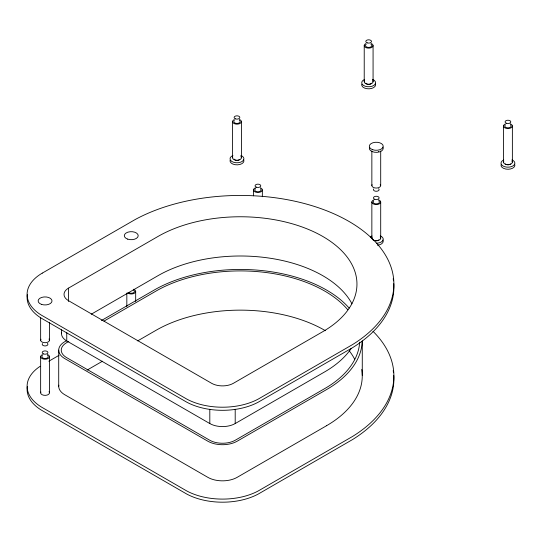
<?xml version="1.0" encoding="UTF-8"?>
<svg xmlns="http://www.w3.org/2000/svg" width="542" height="542" viewBox="0 0 542 542"><rect width="100%" height="100%" fill="white"/><g stroke="black" fill="none" stroke-linecap="round" stroke-linejoin="round"><path stroke-width="0.81" d="M68.543 288.1L157.966 236.468A116.571 67.303 0 0 1 322.815 236.481A116.571 67.303 0 0 1 322.829 331.65L233.412 383.282A15.427 8.909 0 0 1 211.597 383.282L68.543 300.695A15.427 8.909 0 0 1 68.543 288.1L68.543 301.454M91.266 314.211L157.966 275.702A116.571 67.303 0 0 1 351.968 303.832M66.253 340.83L64.789 341.677A20.738 11.971 0 0 0 64.789 358.608L207.837 441.202A20.738 11.971 0 0 0 237.166 441.202L326.616 389.556A121.869 70.358 0 0 0 362.219 341.494M101.449 320.512L154.24 290.031A121.869 70.358 0 0 1 349.15 308.08M68.773 341.44L66.578 342.713A18.204 10.515 0 0 0 66.578 357.578L209.625 440.172A18.204 10.515 0 0 0 235.377 440.172L324.814 388.533A119.348 68.902 0 0 0 359.664 342.192M103.962 321.128L156.015 291.074A119.348 68.902 0 0 1 347.734 309.712M48.834 361.216L59.051 355.315M87.106 370.091L102.499 361.202M137.688 340.884L156.015 330.308A119.348 68.902 0 0 1 325.444 330.715M61.531 332.978A17.954 10.366 0 0 0 66.754 340.959L209.808 423.546A17.954 10.366 0 0 0 235.201 423.546L324.638 371.914A119.098 68.759 0 0 0 351.297 348.35M326.616 425.687L237.166 477.333A20.738 11.971 0 0 1 207.837 477.333L64.789 394.745A20.738 11.971 0 0 1 58.807 385.152M512.373 125.954L512.373 162.085M503.518 125.974L503.518 162.105M380.701 150.981L380.701 185.432M380.701 201.97L380.701 238.107M373.072 45.609L373.072 81.747M371.853 151.042L371.853 185.493M371.853 201.99L371.853 238.128M364.224 45.636L364.224 81.767M362.273 340.945L362.273 375.396M262.348 189.998L262.348 196.726M253.493 189.944L253.493 195.825M241.407 121.632L241.407 157.763M235.201 409.264L235.201 423.546M232.552 121.652L232.552 157.783M209.808 409.264L209.808 423.546M135.676 291.386L135.676 301.467M126.828 293.087L126.828 306.535M66.754 332.551L66.754 340.959M61.497 329.428L61.497 333.628M58.712 350.146L58.712 386.277M49.491 322.443L49.491 340.091M49.491 356.629L49.491 392.76M40.643 317.456L40.643 340.146M40.643 356.65L40.643 392.781M349.339 350.925A119.348 68.902 0 0 1 354.624 359.116M393.77 375.538A153.508 88.624 0 0 1 352.32 439.697L258.338 493.999A52.35 30.223 0 0 1 186.665 493.999L41.287 410.064A52.35 30.223 0 0 1 27.33 386.534M393.194 370.626A153.508 88.624 0 0 1 393.499 372.727M372.957 331.277A153.508 88.624 0 0 1 352.32 436.601L258.338 490.903A52.35 30.223 0 0 1 186.665 490.903L41.287 406.967A52.35 30.223 0 0 1 40.183 366.29M361.731 369.454A121.869 70.358 0 0 1 326.602 425.68M393.77 283.656A153.508 88.624 0 0 1 352.32 347.815L258.338 402.117A52.35 30.223 0 0 1 186.665 402.117L41.287 318.181A52.35 30.223 0 0 1 27.33 294.652M393.194 278.744A153.508 88.624 0 0 1 393.499 280.844M49.01 339.001A4.424 2.554 0 0 1 45.257 342.713A4.424 2.554 0 0 1 40.962 339.197M47.425 343.371A2.845 1.64 0 0 1 45.271 345.925A2.845 1.64 0 0 1 42.506 343.574M49.024 391.67A4.424 2.554 0 0 1 45.365 395.362A4.424 2.554 0 0 1 40.88 391.988M47.323 354.482A4.424 2.554 0 0 1 48.516 358.282A4.424 2.554 0 0 1 41.829 358.418A4.424 2.554 0 0 1 42.54 354.583M47.439 355.471A3.164 1.822 0 0 1 47.317 357.964A3.164 1.822 0 0 1 43.001 358.059A3.164 1.822 0 0 1 42.533 355.586M380.233 237.01A4.424 2.554 0 0 1 378.919 240.208A4.424 2.554 0 0 1 373.235 240.011M372.855 239.774A4.424 2.554 0 0 1 372.686 239.645M371.981 238.771A4.424 2.554 0 0 1 371.92 238.609M371.859 238.29A4.424 2.554 0 0 1 372.09 237.328M378.533 199.822A4.424 2.554 0 0 1 379.725 203.623A4.424 2.554 0 0 1 373.038 203.765A4.424 2.554 0 0 1 373.75 199.923M378.648 200.818A3.164 1.822 0 0 1 378.526 203.304A3.164 1.822 0 0 1 374.21 203.406A3.164 1.822 0 0 1 373.743 200.926M382.882 240.004A6.951 4.018 0 0 1 377.483 245.208M380.315 235.919A6.951 4.018 0 0 1 382.95 240.323A6.951 4.018 0 0 1 376.602 243.202M370.315 237.125A6.951 4.018 0 0 1 372.069 235.994M378.872 239.862A2.845 1.64 0 0 1 374.332 240.384M378.709 151.503A4.424 2.554 0 0 1 378.472 151.591M380.22 184.341A4.424 2.554 0 0 1 376.609 188.054A4.424 2.554 0 0 1 372.076 184.693M382.916 147.139A6.951 4.018 0 0 1 376.941 152.336A6.951 4.018 0 0 1 369.366 147.891M378.628 188.711A2.845 1.64 0 0 1 376.48 191.272A2.845 1.64 0 0 1 373.716 188.914M133.508 289.238A4.424 2.554 0 0 1 134.518 293.161A4.424 2.554 0 0 1 127.655 292.924M133.623 290.227A3.164 1.822 0 0 1 133.142 292.897A3.164 1.822 0 0 1 128.576 292.409M511.905 160.994A4.424 2.554 0 0 1 508.247 164.687A4.424 2.554 0 0 1 503.755 161.313M510.205 123.806A4.424 2.554 0 0 1 511.391 127.607A4.424 2.554 0 0 1 504.71 127.743A4.424 2.554 0 0 1 505.422 123.908M510.32 124.795A3.164 1.822 0 0 1 510.191 127.289A3.164 1.822 0 0 1 505.882 127.384A3.164 1.822 0 0 1 505.415 124.911M514.676 164.226A6.951 4.018 0 0 1 508.274 169.246A6.951 4.018 0 0 1 501.079 164.599M511.98 159.904A6.951 4.018 0 0 1 513.172 165.818A6.951 4.018 0 0 1 502.861 165.906A6.951 4.018 0 0 1 503.735 159.971M510.462 163.935A2.845 1.64 0 0 1 507.969 164.815A2.845 1.64 0 0 1 505.449 163.955M375.321 83.685A6.951 4.018 0 0 1 369.197 88.813A6.951 4.018 0 0 1 361.751 84.301M372.503 79.403A6.951 4.018 0 0 1 373.926 85.365A6.951 4.018 0 0 1 363.513 85.453A6.951 4.018 0 0 1 364.617 79.478M371.399 83.17A2.845 1.64 0 0 1 369.21 84.356A2.845 1.64 0 0 1 366.399 83.753M366.107 83.488A2.845 1.64 0 0 1 365.911 83.197M372.666 80.643A4.424 2.554 0 0 1 368.811 84.267A4.424 2.554 0 0 1 364.509 80.812M371.026 43.428A4.424 2.554 0 0 1 372.069 47.201A4.424 2.554 0 0 1 365.443 47.344A4.424 2.554 0 0 1 366.013 43.529M370.952 44.336A3.164 1.822 0 0 1 370.918 46.849A3.164 1.822 0 0 1 366.561 46.951A3.164 1.822 0 0 1 366.182 44.444M243.656 159.7A6.951 4.018 0 0 1 237.525 164.836A6.951 4.018 0 0 1 230.079 160.324M240.838 155.425A6.951 4.018 0 0 1 242.254 161.38A6.951 4.018 0 0 1 231.84 161.475A6.951 4.018 0 0 1 232.952 155.493M239.456 159.578A2.845 1.64 0 0 1 236.556 160.391A2.845 1.64 0 0 1 234.198 159.118M240.872 156.516A4.424 2.554 0 0 1 237.423 160.276A4.424 2.554 0 0 1 232.748 156.984M239.354 119.443A4.424 2.554 0 0 1 240.397 123.224A4.424 2.554 0 0 1 233.771 123.359A4.424 2.554 0 0 1 234.34 119.552M239.286 120.351A3.164 1.822 0 0 1 239.293 122.844A3.164 1.822 0 0 1 234.991 123.02A3.164 1.822 0 0 1 234.388 120.554M260.356 187.796A4.424 2.554 0 0 1 261.23 191.624A4.424 2.554 0 0 1 254.544 191.583A4.424 2.554 0 0 1 255.573 187.769M260.39 188.792A3.164 1.822 0 0 1 260.011 191.299A3.164 1.822 0 0 1 255.648 191.204A3.164 1.822 0 0 1 255.614 188.684M42.262 273.127L41.287 273.703A52.35 30.223 0 0 0 41.287 315.085L186.665 399.02A52.35 30.223 0 0 0 258.338 399.02L352.32 344.719A153.508 88.624 0 0 0 348.926 221.407A153.508 88.624 0 0 0 135.337 219.449L42.262 273.127M256.441 187.207A2.845 1.64 0 0 0 260.763 185.838A2.845 1.64 0 0 0 256.556 184.361A2.845 1.64 0 0 0 256.441 187.207M41.497 304.374A6.951 4.018 0 0 0 52.018 300.986A6.951 4.018 0 0 0 41.68 297.423A6.951 4.018 0 0 0 41.497 304.374M43.55 353.94A2.845 1.64 0 0 0 47.913 352.612A2.845 1.64 0 0 0 43.746 351.094A2.845 1.64 0 0 0 43.55 353.94M374.759 199.28A2.845 1.64 0 0 0 379.115 197.959A2.845 1.64 0 0 0 374.956 196.441A2.845 1.64 0 0 0 374.759 199.28M372.706 149.721A6.951 4.018 0 0 0 383.228 146.333A6.951 4.018 0 0 0 372.889 142.763A6.951 4.018 0 0 0 372.706 149.721M127.682 239.13A6.951 4.018 0 0 0 138.203 235.743A6.951 4.018 0 0 0 127.865 232.179A6.951 4.018 0 0 0 127.682 239.13M506.424 123.264A2.845 1.64 0 0 0 510.788 121.936A2.845 1.64 0 0 0 506.621 120.419A2.845 1.64 0 0 0 506.424 123.264M367.205 42.865A2.845 1.64 0 0 0 371.494 41.463A2.845 1.64 0 0 0 367.246 40.02A2.845 1.64 0 0 0 367.205 42.865M235.54 118.888A2.845 1.64 0 0 0 239.821 117.485A2.845 1.64 0 0 0 235.574 116.042A2.845 1.64 0 0 0 235.54 118.888"/></g></svg>
